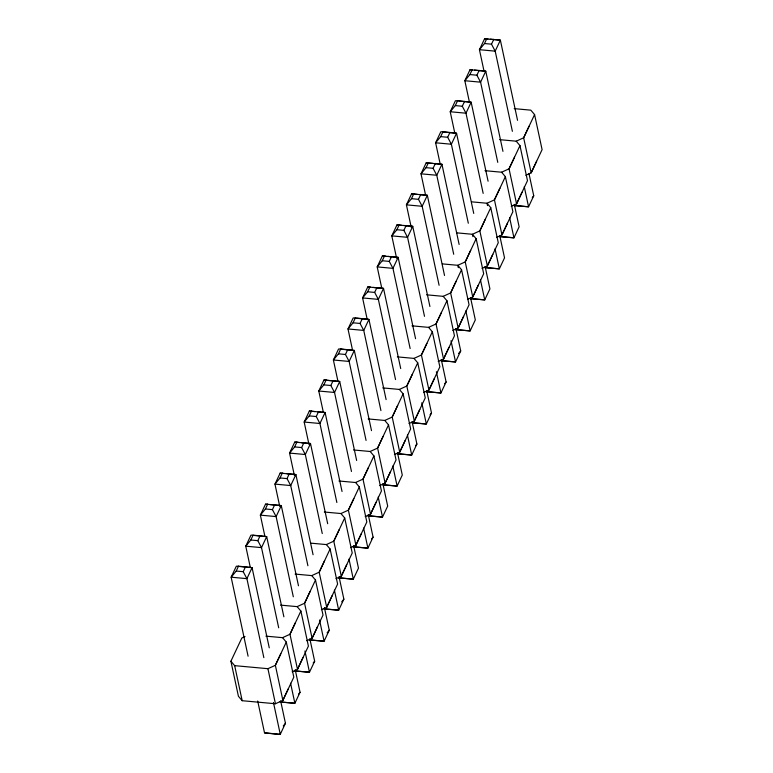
<?xml version="1.0" encoding="UTF-8"?>
<svg xmlns="http://www.w3.org/2000/svg" width="773" height="773" viewBox="0 0 773 773"><rect width="100%" height="100%" fill="white"/><g stroke="black" fill="none" stroke-linecap="round" stroke-linejoin="round"><path stroke-width="1.16" d="M280.821 653.697L275.362 665.302L282.879 700.357L275.439 703.749L242.181 700.705L238.422 696.28L230.905 661.224L241.833 638.015L245.022 636.556M295.431 622.661L289.972 634.266L297.489 669.321L292.175 671.756M310.031 591.635L304.572 603.24L312.089 638.295L306.775 640.72M324.641 560.599L319.181 572.213L326.699 607.269L321.384 609.694M339.25 529.573L333.781 541.177L341.299 576.233L335.984 578.658M353.85 498.546L348.391 510.151L355.909 545.207L350.594 547.632M368.46 467.51L363.001 479.125L370.509 514.18L365.194 516.606M383.06 436.484L377.601 448.089L385.118 483.144L379.804 485.57M397.67 405.458L392.211 417.062L399.718 452.118L394.404 454.543M412.27 374.422L406.811 386.027L414.328 421.092L409.014 423.517M426.88 343.396L421.42 355L428.938 390.056L423.623 392.481M441.48 312.369L436.02 323.974L443.538 359.03L438.223 361.455M456.089 281.333L450.63 292.938L458.147 328.003L452.833 330.429M470.689 250.307L465.23 261.912L472.747 296.967L467.433 299.393M485.299 219.281L479.84 230.885L487.357 265.941L482.043 268.366M499.899 188.245L494.44 199.849L501.957 234.915L496.643 237.34M514.509 157.219L509.049 168.823L516.567 203.879L511.253 206.304M529.109 126.192L523.65 137.797L531.167 172.852L525.853 175.278M288.339 688.753L282.879 700.357L293.808 677.148L286.29 642.083L282.531 637.667L265.902 636.14M302.948 657.717L297.489 669.321L308.408 646.112L300.89 611.057L297.132 606.631L280.512 605.114M317.548 626.69L312.089 638.295L323.017 615.086L315.5 580.03L311.741 575.605L295.112 574.078M332.158 595.664L326.699 607.269L337.617 584.059L330.1 548.994L326.341 544.579L310.91 543.158M346.758 564.628L341.299 576.233L352.227 553.024L344.71 517.968L340.951 513.543L324.322 512.026M361.368 533.602L355.909 545.207L366.827 521.997L359.31 486.942L355.561 482.516L338.932 480.99M375.968 502.576L370.509 514.18L381.437 490.971L373.919 455.906L370.161 451.49L353.532 449.963M390.578 471.54L385.118 483.144L396.037 459.935L388.519 424.879L384.77 420.454L368.141 418.927M405.187 440.513L399.718 452.118L410.647 428.909L403.129 393.853L399.37 389.428L382.741 387.901M419.787 409.487L414.328 421.092L425.247 397.873L417.739 362.817L413.98 358.401L397.351 356.875M434.397 378.451L428.938 390.056L439.856 366.846L432.339 331.791L428.58 327.366L411.951 325.839M448.997 347.425L443.538 359.03L454.456 335.82L446.949 300.765L443.19 296.339L426.561 294.813M463.607 316.389L458.147 328.003L469.066 304.784L461.549 269.729L457.79 265.303L442.349 263.893M478.207 285.363L472.747 296.967L483.676 273.758L476.158 238.702L472.4 234.277L456.959 232.866M492.816 254.336L487.357 265.941L498.276 242.732L490.758 207.666L487 203.251L471.559 201.83M507.417 223.3L501.957 234.915L512.885 211.696L505.368 176.64L501.609 172.215L484.98 170.698M522.026 192.274L516.567 203.879L527.486 180.669L519.968 145.614L516.209 141.188L499.59 139.662M536.626 161.248L531.167 172.852L542.095 149.643L534.578 114.578L530.819 110.162L514.19 108.635M298.475 585.779L281.285 505.59L265.535 504.151L260.356 515.137L264.907 536.365M313.084 554.743L295.895 474.564L280.145 473.115L274.966 484.111L279.768 506.518M327.694 523.717L310.495 443.528L294.745 442.088L289.575 453.084L294.378 475.482M342.043 491.512L325.104 412.502L309.355 411.052L304.175 422.048L308.978 444.456M356.643 460.476L339.714 381.476L323.955 380.026L318.785 391.022L323.336 412.251M400.714 368.566L383.524 288.387L367.774 286.938L362.595 297.934L367.146 319.162M415.574 338.719L398.134 257.351L382.374 255.911L377.205 266.907L381.756 288.126M429.923 306.504L412.734 226.325L396.984 224.875L391.805 235.871L396.607 258.279M444.533 275.478L427.343 195.289L411.584 193.849L406.414 204.845L411.217 227.252M459.133 244.452L441.943 164.263L426.194 162.823L421.014 173.819L425.565 195.038M502.952 151.363L485.763 71.174L470.013 69.734L464.834 80.721L469.385 101.949M517.552 120.327L500.363 40.148L484.613 38.698L479.434 49.694L483.985 70.923M248.085 656.209L231.146 577.199L236.209 571.044L238.509 566.155L252.075 567.653L269.265 647.832M250.307 567.392L245.756 546.173L250.819 540.008L253.119 535.129L266.685 536.617L283.875 616.806M270.038 504.556L281.285 505.59L276.116 516.586L260.356 515.137L265.419 508.982L267.719 504.093M286.889 473.733L295.895 474.564L290.716 485.56L274.966 484.111L280.029 477.956L282.329 473.066M301.499 442.707L310.495 443.528L305.325 454.524L289.575 453.084L294.629 446.92L296.929 442.04M318.35 411.883L325.104 412.502L319.925 423.498L304.175 422.048L309.239 415.893L311.538 411.004M334.081 380.954L339.714 381.476L334.535 392.462L318.785 391.022L323.839 384.867L326.148 379.978M337.936 381.215L333.385 359.996L338.448 353.831L340.748 348.952L354.314 350.44L371.504 430.629M352.546 350.188L347.995 328.96L353.058 322.805L355.358 317.916L368.924 319.413L386.114 399.602M373.398 287.45L383.524 288.387L378.355 299.373L362.595 297.934L367.658 291.779L369.958 286.889M388.007 256.423L398.134 257.351L392.955 268.347L377.205 266.907L382.268 260.743L384.567 255.853M403.738 225.494L412.734 226.325L407.564 237.321L391.805 235.871L396.868 229.716L399.168 224.827M420.589 194.67L427.343 195.289L422.164 206.285L406.414 204.845L411.478 198.68L413.777 193.801M435.199 163.644L441.943 164.263L436.774 175.258L421.014 173.819L426.078 167.654L428.377 162.765M440.175 164.011L435.624 142.783L440.687 136.628L442.987 131.739L456.553 133.236L473.743 213.416M454.775 132.985L450.224 111.756L455.287 105.592L457.587 100.712L471.153 102.2L488.092 181.211M474.506 70.14L485.763 71.174L480.584 82.17L464.834 80.721L469.897 74.566L472.197 69.676M490.237 39.22L500.363 40.148L495.193 51.144L479.434 49.694L484.497 43.539L486.797 38.65M263.844 657.649L246.906 578.648L243.215 571.682L245.514 566.793M278.695 627.802L261.506 547.613L257.815 540.656L260.115 535.766M293.305 596.775L276.116 516.586L272.425 509.62L274.724 504.74M307.905 565.739L290.716 485.56L287.025 478.593L289.324 473.704M322.264 533.534L305.325 454.524L301.634 447.567L303.934 442.678M336.864 502.498L319.925 423.498L316.244 416.531L318.544 411.651M351.473 471.472L334.535 392.462L330.844 385.505L333.144 380.616M366.073 440.446L349.135 361.435L345.454 354.478L347.753 349.589M380.934 410.589L363.745 330.409L360.054 323.443L362.353 318.563M395.544 379.562L378.355 299.373L374.663 292.416L376.963 287.527M410.144 348.536L392.955 268.347L389.263 261.39L391.563 256.501M424.503 316.321L407.564 237.321L403.873 230.354L406.173 225.474M439.103 285.295L422.164 206.285L418.473 199.328L420.773 194.438M453.712 254.269L436.774 175.258L433.083 168.301L435.383 163.412M468.312 223.233L451.374 144.232L447.683 137.265L449.983 132.376M483.173 193.385L465.984 113.196L462.293 106.239L464.592 101.35M497.773 162.359L480.584 82.17L476.893 75.213L479.192 70.324M512.383 131.323L495.193 51.144L491.502 44.177L493.802 39.288M286.29 642.083L275.362 665.302L267.922 668.693L234.673 665.65L230.905 661.224M300.89 611.057L289.972 634.266L282.531 637.667M315.5 580.03L304.572 603.24L297.132 606.631M330.1 548.994L319.181 572.213L311.741 575.605M344.71 517.968L333.781 541.177L326.341 544.579M359.31 486.942L348.391 510.151L340.951 513.543M373.919 455.906L363.001 479.125L355.561 482.516M388.519 424.879L377.601 448.089L370.161 451.49M403.129 393.853L392.211 417.062L384.77 420.454M417.739 362.817L406.811 386.027L399.37 389.428M432.339 331.791L421.42 355L413.98 358.401M446.949 300.765L436.02 323.974L428.58 327.366M461.549 269.729L450.63 292.938L443.19 296.339M476.158 238.702L465.23 261.912L457.79 265.303L458.292 267.642M490.758 207.666L479.84 230.885L472.4 234.277L472.902 236.615M505.368 176.64L494.44 199.849L487 203.251L487.502 205.589M519.968 145.614L509.049 168.823L501.609 172.215M534.578 114.578L523.65 137.797L516.209 141.188M280.647 700.898L285.45 723.306L280.27 734.302L278.087 734.35L264.521 732.852L257.699 701.014M295.247 669.872L300.05 692.279L294.88 703.266L280.222 701.971L294.88 703.266L290.58 683.226M309.857 638.836L314.659 661.244L309.48 672.239L294.822 670.935L309.48 672.239L304.929 651.011M324.457 607.81L329.259 630.217L324.09 641.213L309.432 639.909L324.09 641.213L319.539 619.985M339.067 576.784L343.869 599.181L338.69 610.177L324.032 608.882L338.69 610.177L334.4 590.137M368.277 514.721L373.079 537.129L367.9 548.125L353.242 546.82L367.9 548.125L363.61 528.075M412.096 421.633L416.898 444.04L411.719 455.036L398.153 453.877M426.696 390.607L431.498 413.004L426.329 424L412.763 422.841M441.306 359.571L446.108 381.978L440.929 392.974L426.271 391.669M455.906 328.544L460.708 350.952L455.539 361.948L440.881 360.643L455.539 361.948L450.988 340.719M528.935 173.394L533.737 195.801L528.558 206.797L513.9 205.492L528.558 206.797L524.268 186.747M532.288 197.559L533.737 195.801M458.544 353.59L460.708 350.952M444.659 383.737L446.108 381.978M430.049 414.763L431.498 413.004M415.449 445.799L416.898 444.04M371.629 538.887L373.079 537.129M341.695 601.829L343.869 599.181M327.095 632.855L329.259 630.217M313.21 663.002L314.659 661.244M298.61 694.038L300.05 692.279M283.276 725.944L285.45 723.306M457.587 100.712L455.403 100.761L450.224 111.756L465.984 113.196L471.153 102.2L458.776 101.07M442.987 131.739L440.794 131.787L435.624 142.783L451.374 144.232L456.553 133.236L443.045 131.999M355.358 317.916L353.164 317.964L347.995 328.96L363.745 330.409L368.924 319.413L356.546 318.273M340.748 348.952L338.564 349L333.385 359.996L349.135 361.435L354.314 350.44L340.816 349.203M253.119 535.129L250.935 535.177L245.756 546.173L261.506 547.613L266.685 536.617L254.307 535.486M238.509 566.155L236.325 566.203L231.146 577.199L246.906 578.648L252.075 567.653L239.698 566.512M484.613 38.698L487.985 39.008M484.497 43.539L491.502 44.177M470.013 69.734L472.255 69.937M469.897 74.566L476.893 75.213M455.287 105.592L462.293 106.239M440.687 136.628L447.683 137.265M426.194 162.823L432.948 163.441M426.078 167.654L433.083 168.301M411.584 193.849L417.217 194.361M411.478 198.68L418.473 199.328M396.984 224.875L401.487 225.291M396.868 229.716L403.873 230.354M382.374 255.911L385.756 256.221M382.268 260.743L389.263 261.39M367.774 286.938L370.025 287.141M367.658 291.779L374.663 292.416M353.058 322.805L360.054 323.443M338.448 353.831L345.454 354.478M323.955 380.026L331.83 380.751M426.3 391.631L440.929 392.974L436.378 371.745M323.839 384.867L330.844 385.505M309.355 411.052L314.978 411.574M411.7 422.657L426.329 424L421.778 402.781M309.239 415.893L316.244 416.531M294.745 442.088L299.248 442.504M397.09 453.693L411.719 455.036L407.419 434.986M294.629 446.92L301.634 447.567M280.145 473.115L283.517 473.424M382.49 484.719L397.119 486.062L402.289 475.066L397.486 452.659M280.029 477.956L287.025 478.593M265.535 504.151L267.787 504.354M265.419 508.982L272.425 509.62M250.819 540.008L257.815 540.656M236.209 571.044L243.215 571.682M264.521 732.852L280.27 734.302L273.449 702.464M383.553 484.903L397.119 486.062L392.819 466.013M514.325 204.43L519.127 226.827L513.958 237.823L499.3 236.519L513.958 237.823L509.658 217.773M499.725 235.456L504.527 257.863L499.348 268.849L484.69 267.555L499.348 268.849L495.049 248.809M485.115 266.482L489.918 288.889L484.748 299.885L470.09 298.581L484.748 299.885L480.448 279.836M470.515 297.518L475.318 319.916L470.139 330.912L455.481 329.607L470.139 330.912L465.839 310.872M382.877 483.695L387.688 506.093L382.509 517.089L367.851 515.794L382.509 517.089L378.21 497.049M353.667 545.748L358.469 568.155L353.3 579.151L338.642 577.846L353.3 579.151L349 559.101M267.922 668.693L275.439 703.749M234.673 665.65L242.181 700.705"/></g></svg>
